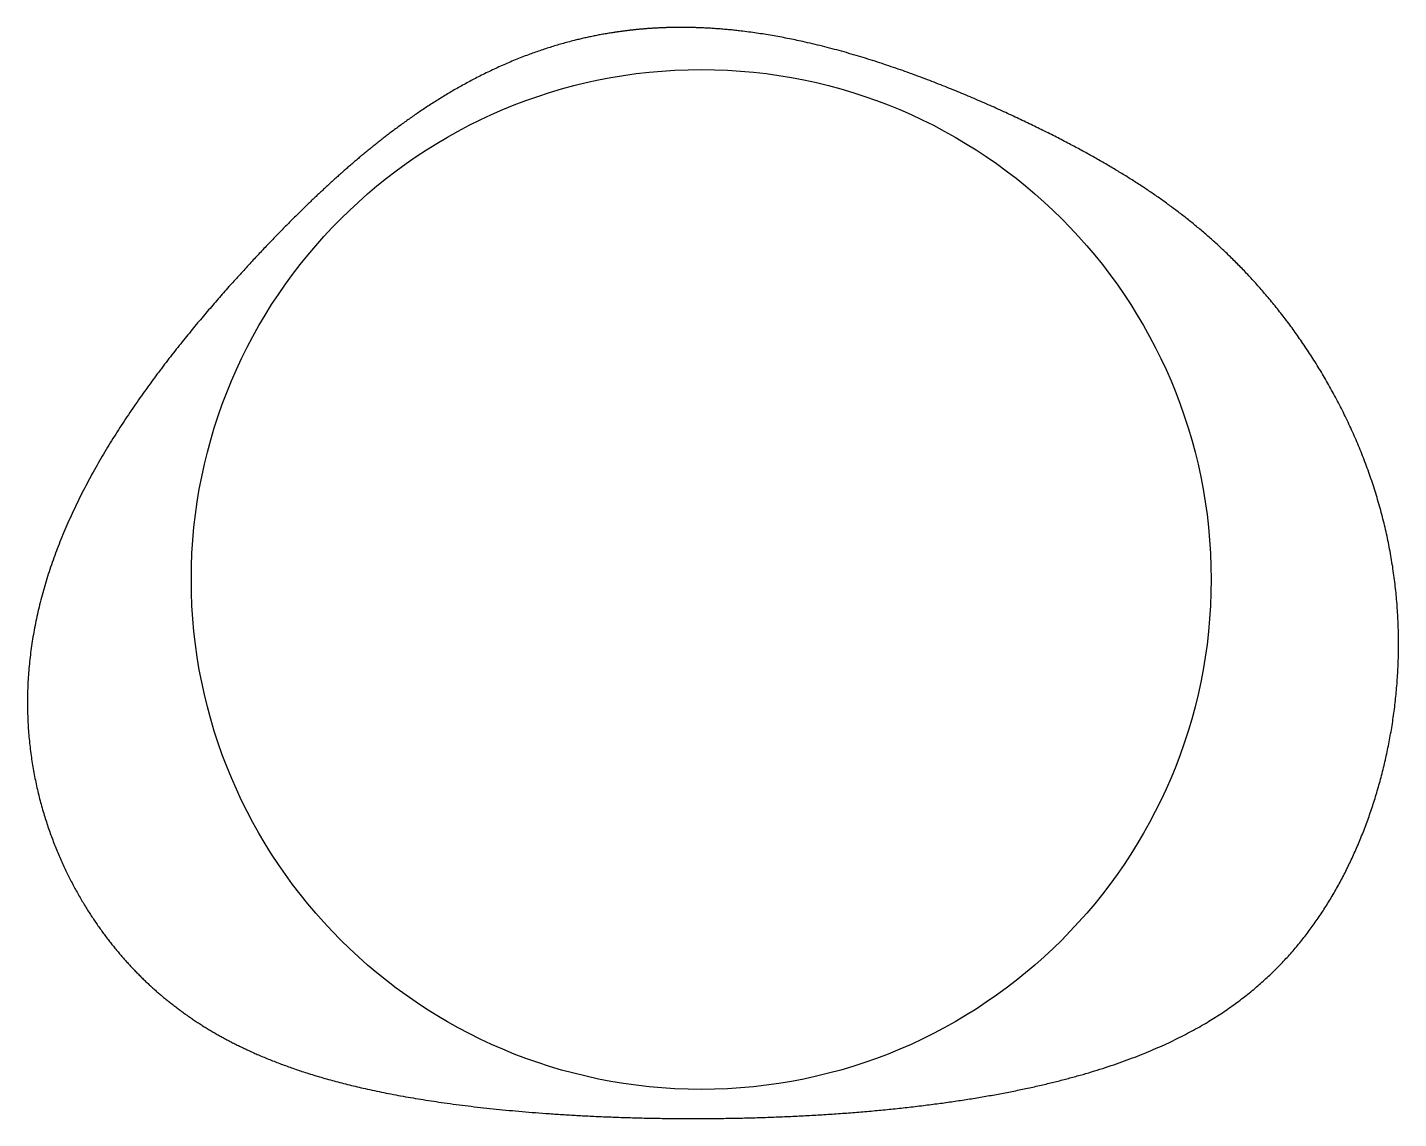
# Model space of a CAD drawing. Header units: millimetres. Extents: x -617 to 14, y -234 to 269.
import ezdxf

# ---------------------------------------------------------------- set-up
doc = ezdxf.new("R2010")
doc.units = ezdxf.units.MM
doc.layers.get('0').update_dxf_attribs({"linetype": 'CONTINUOUS'})

msp = doc.modelspace()

# ---------------------------------------------------------------- linework, layer by layer
msp.add_circle((-306.67, 14.49), 234.76)
msp.add_open_spline([(-328.61, 268.26), (-322.39, 268.63), (-309.79, 268.92), (-290.52, 267.95), (-264.43, 263.98), (-232.15, 255.46), (-201.14, 244.54), (-172.15, 232.37), (-145.64, 219.78), (-121.63, 206.96), (-99.71, 193.43), (-79.35, 178.42), (-60.1, 161.08), (-41.78, 140.76), (-24.79, 117.33), (-9.83, 91.02), (2.25, 62.36), (10.66, 32.08), (14.9, 0.98), (14.92, -30.13), (10.99, -60.51), (3.52, -89.45), (-7.15, -116.38), (-20.88, -140.82), (-37.98, -162.46), (-59.02, -181.13), (-84.57, -196.77), (-115, -209.44), (-150.26, -219.25), (-189.58, -226.39), (-231.71, -231.09), (-275.05, -233.57), (-317.91, -234.11), (-358.71, -232.93), (-396.16, -230.26), (-429.47, -226.26), (-458.56, -221.04), (-483.87, -214.6), (-506.11, -206.86), (-526.1, -197.56), (-544.49, -186.26), (-561.66, -172.37), (-577.65, -155.32), (-592.15, -134.7), (-604.41, -110.48), (-613.37, -83.07), (-617.9, -53.17), (-617.13, -21.69), (-610.63, 10.37), (-598.81, 41.98), (-582.84, 72.21), (-564.27, 100.28), (-544.73, 125.64), (-525.56, 148.04), (-507.5, 167.65), (-490.37, 185.06), (-473.37, 201.06), (-455.42, 216.31), (-435.49, 231.07), (-412.93, 244.85), (-387.52, 256.62), (-365.01, 263.46), (-347.12, 266.67), (-334.83, 267.88), (-328.61, 268.26)], degree=5)

doc.saveas('drawing.dxf')
